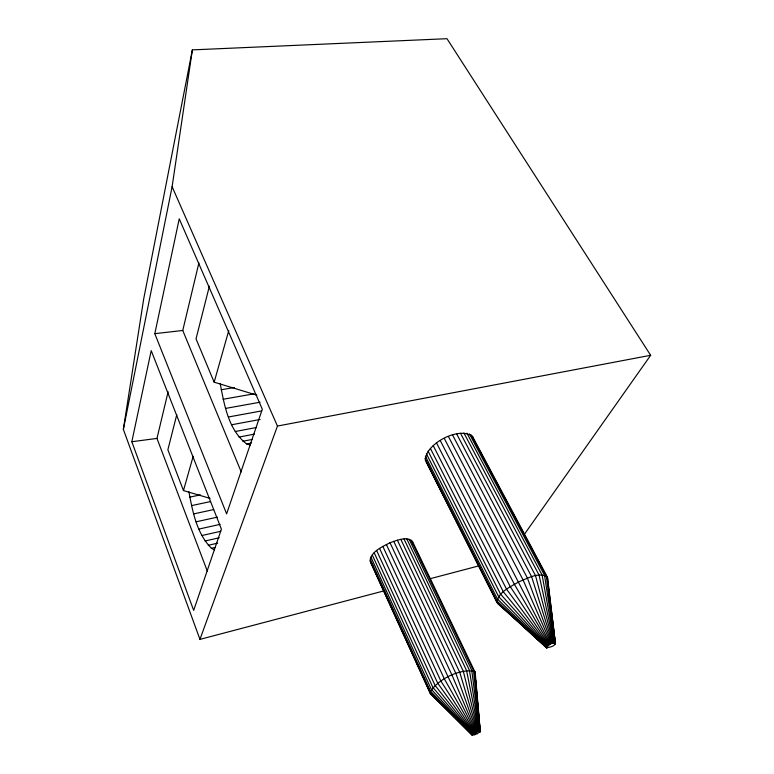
<?xml version="1.0" encoding="UTF-8"?>
<svg xmlns="http://www.w3.org/2000/svg" width="774" height="774" viewBox="0 0 774 774"><rect width="100%" height="100%" fill="white"/><g stroke="black" fill="none" stroke-linecap="round" stroke-linejoin="round"><path stroke-width="1.16" d="M546.502 647.751C553.961 637.66 561.034 645.942 546.502 647.751L496.927 602.414L425.371 460.307C425.207 443.696 459.427 425.903 472.546 436.507L547.392 577.181L555.403 643.31M412.3 541.074L475.188 672.364L480.248 731.343L477.287 733.829L472.285 735.106L430.267 693.465L370.465 562.108C369.411 551.91 382.52 546.783 390.019 542.738C396.298 540.591 410.752 534.389 413.016 544.035M384.668 590.697L199.953 639.382L123.347 429.367L172.109 186.689L192.368 49.884L446.995 38.7L650.653 355.295L524.104 534.689M123.347 429.367L143.732 298.716L192.368 49.884M131.822 441.741L151.211 350.632L221.403 529.126L193.664 610.405L131.822 441.741L156.967 438.413L168.122 391.731M154.81 333.671L179.239 218.819L262.309 409.214L226.608 513.859L154.81 333.671L182.761 330.469L198.899 262.899M176.782 414.671L167.871 449.8L183.467 490.571L210.112 498.388M209.386 286.167L196.025 338.838L214.156 382.182L256.92 395.175M183.467 490.571L193.171 456.312M214.156 382.182L228.775 330.556M472.285 735.106C473.611 732.746 477.606 730.772 480.248 731.343M199.953 639.382L277.45 426.058L172.109 186.689M474.636 734.952L477.558 731.517L459.737 672.277L397.372 540.194M430.257 578.681L478.187 566.046M188.914 491.79C192.61 511.566 196.722 533.547 211.457 548.302L214.988 547.489M208.274 545.293L217.697 543.135M205.062 540.987L219.206 537.775M201.917 535.531L220.793 531.283M198.908 529.077L220.087 524.366M196.122 521.802L217.359 517.148M193.635 513.917L213.663 509.582M191.497 505.625L210.335 501.61M189.765 497.131L200.408 494.896M220.203 383.546C224.257 404.821 228.407 429.986 246.625 443.937L251.366 443.018M242.804 441.267L252.305 439.429M238.972 437.078L254.414 434.127M235.248 431.515L256.629 427.48M277.45 426.058L650.653 355.295M231.716 424.752L260.141 419.469M228.465 416.983L261.689 410.907M225.573 408.411L260.093 402.219M223.125 399.258L254.056 393.821M221.171 389.767L234.261 387.513M246.625 443.937L250.341 444.992M555.355 643.078L547.392 577.181C538.723 571.396 527.181 578.7 518.619 581.913C510.627 586.944 498.079 591.878 496.927 602.414L546.376 647.557M211.457 548.302L214.524 549.908M475.371 677.231L474.665 671.319C459.659 668.455 437.726 679.282 429.938 692.324L430.267 693.465L472.43 735.232M517.796 621.358L497.798 603.643L426.416 461.914M520.428 623.767L546.754 647.867M546.376 647.296L496.782 600.817L425.013 458.372M533.112 634.69L534.863 636.344M536.614 637.999L540.997 642.13M545.37 646.271L547.121 647.925M546.512 646.987L497.372 598.912L425.342 456.138M472.246 734.932L429.938 692.324L369.991 560.666M436.13 698.138L441.944 704.05M445.273 707.426L472.691 735.3M546.773 646.629L498.688 596.725L426.368 453.69M472.324 734.7L430.257 690.911L370.136 558.963M467.254 729.147L470.563 732.668M472.517 734.429L431.234 689.237L370.901 557.057M547.15 646.232L500.701 594.345L428.061 451.078M472.817 734.12L432.84 687.37L372.275 554.977M547.634 645.816L503.352 591.82L430.373 448.388M473.214 733.781L435.027 685.348L374.219 552.81M548.215 645.381L506.573 589.246L433.256 445.708M473.707 733.433L437.745 683.249L376.677 550.604M548.872 644.945L510.269 586.682L436.604 443.105M474.259 733.065L440.899 681.12L379.57 548.427M549.588 644.519L514.323 584.215L440.329 440.667M474.878 732.707L444.411 679.03L382.83 546.357M471.308 435.007L547.731 578.681M469.421 433.895L544.548 575.314L554.861 642.826M466.935 433.208L542.11 575.005L554.436 642.807M463.907 432.976L539.081 575.14L553.903 642.865M460.443 433.208L535.55 575.711L553.294 642.991M456.641 433.904L531.622 576.707L552.607 643.194M452.597 435.027L527.404 578.11L551.872 643.446M448.446 436.565L523.021 579.861L551.117 643.765M444.315 438.461L550.343 644.123M475.536 732.368L448.156 677.037L386.342 544.441M411.033 540.029L473.504 670.594L479.957 731.101M409.204 539.323L471.734 670.216L479.648 731.062M406.843 538.985L469.402 670.197L479.241 731.082M404.028 539.014L466.567 670.545L478.748 731.169M400.845 539.42L463.316 671.242L478.177 731.314M393.734 541.307L455.944 673.612L476.9 731.759M390.019 542.738L452.045 675.218L476.213 732.049M371.549 563.24L373.542 567.613M376.029 573.07L377.519 576.349M378.515 578.526L385.974 594.906M386.971 597.093L392.94 610.193M395.427 615.659L396.917 618.929M397.913 621.116L401.396 628.759M402.383 630.945L405.373 637.495M406.369 639.682L408.353 644.045M409.349 646.232L412.329 652.782M414.816 658.239L415.812 660.425M417.302 663.705L420.785 671.348M423.272 676.805L424.771 680.085M425.758 682.262L429.241 689.915M182.761 330.469L241.217 471.898M156.967 438.413L207.306 571.086M472.546 436.507L473.108 438.355M554.61 641.743L554.987 644.113M553.768 634.496L554.107 636.857M554.619 640.388L555.132 643.929M546.318 576.04L555.161 642.923M547.653 582.88L547.953 585.26M548.408 588.83L548.708 591.21M549.153 594.78L549.463 597.16M549.908 600.73L550.362 604.31M550.662 606.69L551.117 610.26M551.417 612.64L552.017 617.4M552.317 619.781L552.771 623.351M553.071 625.74L555.335 643.591M479.532 729.708L479.832 732.098M478.767 721.262L479.029 723.632M479.435 727.202L479.967 731.952M477.984 711.354L478.235 713.763M478.729 718.572L479.222 723.39M479.464 725.789L480.083 731.807M474.665 671.319L480.161 731.198M475.584 679.591L476.213 686.683M476.426 689.044L480.219 731.556"/></g></svg>
